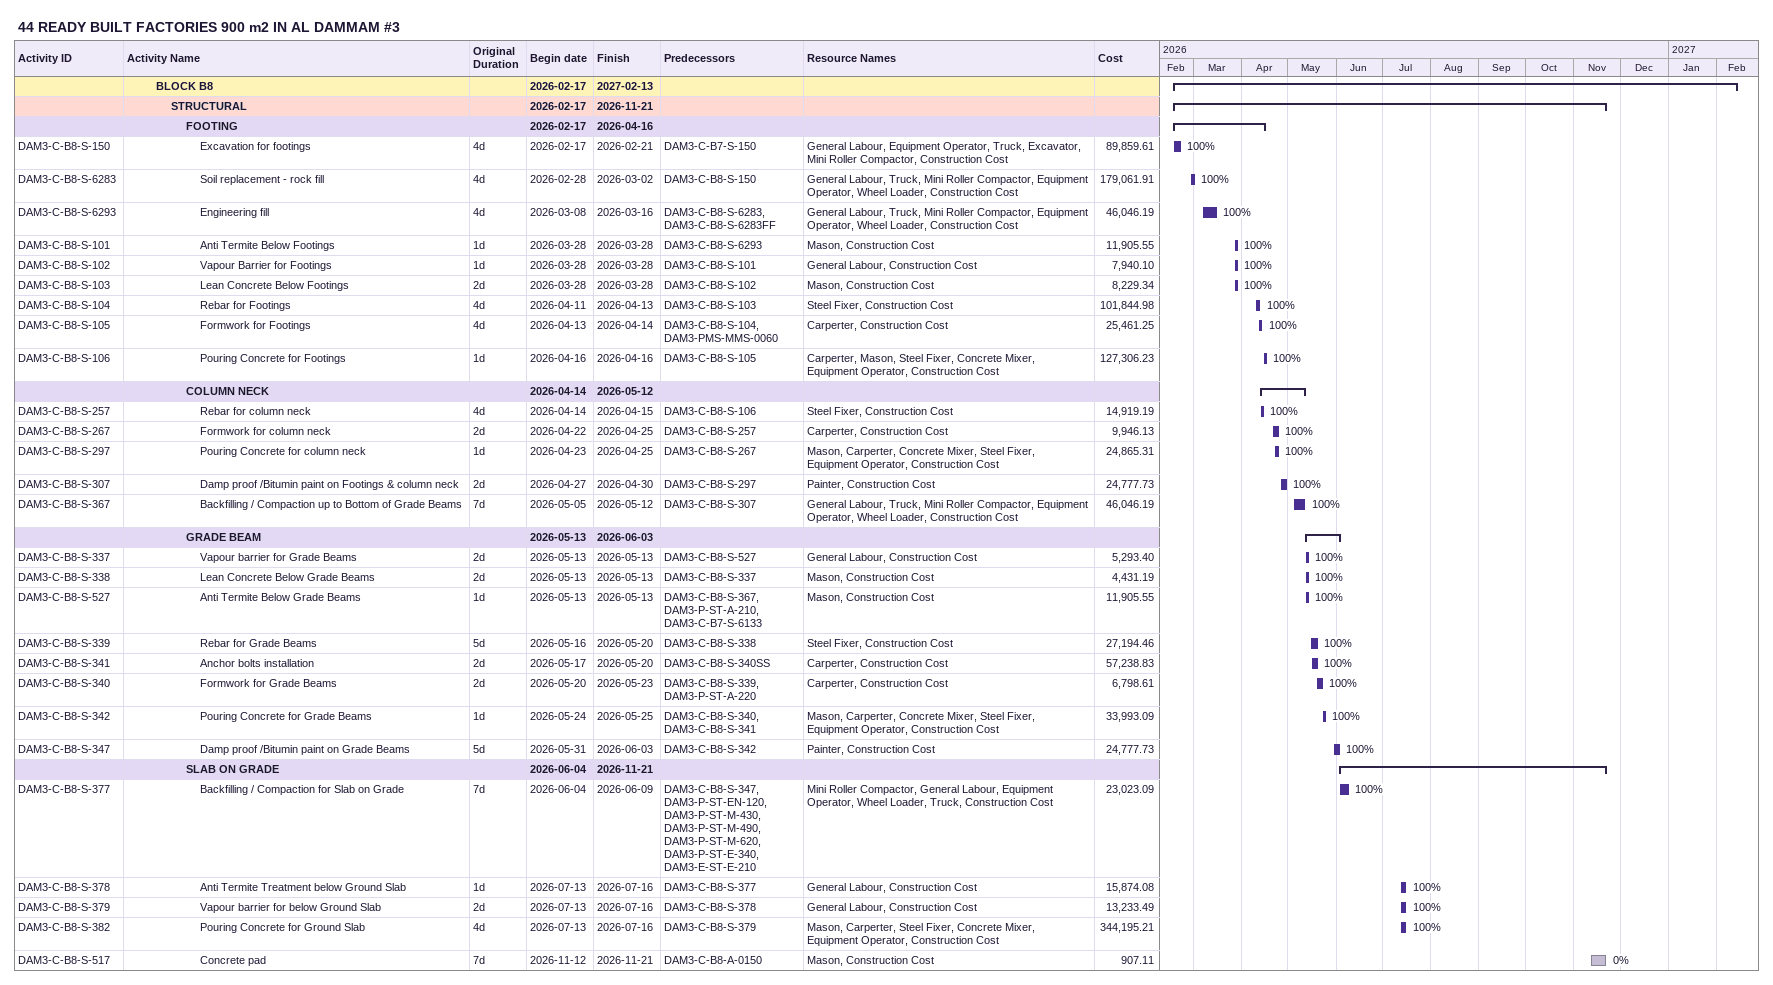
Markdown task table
44 READY BUILT FACTORIES 900 m2 IN AL DAMMAM #3

| ID | Level | Task | Original duration | Start | Finish | Predecessors | Resources | % complete | Cost |
|---|---|---|---|---|---|---|---|---|---|
|  | 3 | **BLOCK B8** |  | 2026-02-17 | 2027-02-13 |  |  |  |  |
|  | 4 | **STRUCTURAL** |  | 2026-02-17 | 2026-11-21 |  |  |  |  |
|  | 5 | **FOOTING** |  | 2026-02-17 | 2026-04-16 |  |  |  |  |
| DAM3-C-B8-S-150 | 6 | Excavation for footings | 4d | 2026-02-17 | 2026-02-21 | DAM3-C-B7-S-150 | General Labour, Equipment Operator, Truck, Excavator, Mini Roller Compactor, Construction Cost | 100 | 89859.61 |
| DAM3-C-B8-S-6283 | 6 | Soil replacement - rock fill | 4d | 2026-02-28 | 2026-03-02 | DAM3-C-B8-S-150 | General Labour, Truck, Mini Roller Compactor, Equipment Operator, Wheel Loader, Construction Cost | 100 | 179061.91 |
| DAM3-C-B8-S-6293 | 6 | Engineering fill | 4d | 2026-03-08 | 2026-03-16 | DAM3-C-B8-S-6283, DAM3-C-B8-S-6283FF | General Labour, Truck, Mini Roller Compactor, Equipment Operator, Wheel Loader, Construction Cost | 100 | 46046.19 |
| DAM3-C-B8-S-101 | 6 | Anti Termite Below Footings | 1d | 2026-03-28 | 2026-03-28 | DAM3-C-B8-S-6293 | Mason, Construction Cost | 100 | 11905.55 |
| DAM3-C-B8-S-102 | 6 | Vapour Barrier for Footings | 1d | 2026-03-28 | 2026-03-28 | DAM3-C-B8-S-101 | General Labour, Construction Cost | 100 | 7940.10 |
| DAM3-C-B8-S-103 | 6 | Lean Concrete Below Footings | 2d | 2026-03-28 | 2026-03-28 | DAM3-C-B8-S-102 | Mason, Construction Cost | 100 | 8229.34 |
| DAM3-C-B8-S-104 | 6 | Rebar for Footings | 4d | 2026-04-11 | 2026-04-13 | DAM3-C-B8-S-103 | Steel Fixer, Construction Cost | 100 | 101844.98 |
| DAM3-C-B8-S-105 | 6 | Formwork for Footings | 4d | 2026-04-13 | 2026-04-14 | DAM3-C-B8-S-104, DAM3-PMS-MMS-0060 | Carperter, Construction Cost | 100 | 25461.25 |
| DAM3-C-B8-S-106 | 6 | Pouring Concrete for Footings | 1d | 2026-04-16 | 2026-04-16 | DAM3-C-B8-S-105 | Carperter, Mason, Steel Fixer, Concrete Mixer, Equipment Operator, Construction Cost | 100 | 127306.23 |
|  | 5 | **COLUMN NECK** |  | 2026-04-14 | 2026-05-12 |  |  |  |  |
| DAM3-C-B8-S-257 | 6 | Rebar for column neck | 4d | 2026-04-14 | 2026-04-15 | DAM3-C-B8-S-106 | Steel Fixer, Construction Cost | 100 | 14919.19 |
| DAM3-C-B8-S-267 | 6 | Formwork for column neck | 2d | 2026-04-22 | 2026-04-25 | DAM3-C-B8-S-257 | Carperter, Construction Cost | 100 | 9946.13 |
| DAM3-C-B8-S-297 | 6 | Pouring Concrete for column neck | 1d | 2026-04-23 | 2026-04-25 | DAM3-C-B8-S-267 | Mason, Carperter, Concrete Mixer, Steel Fixer, Equipment Operator, Construction Cost | 100 | 24865.31 |
| DAM3-C-B8-S-307 | 6 | Damp proof /Bitumin paint on Footings & column neck | 2d | 2026-04-27 | 2026-04-30 | DAM3-C-B8-S-297 | Painter, Construction Cost | 100 | 24777.73 |
| DAM3-C-B8-S-367 | 6 | Backfilling / Compaction up to Bottom of Grade Beams | 7d | 2026-05-05 | 2026-05-12 | DAM3-C-B8-S-307 | General Labour, Truck, Mini Roller Compactor, Equipment Operator, Wheel Loader, Construction Cost | 100 | 46046.19 |
|  | 5 | **GRADE BEAM** |  | 2026-05-13 | 2026-06-03 |  |  |  |  |
| DAM3-C-B8-S-337 | 6 | Vapour barrier for Grade Beams | 2d | 2026-05-13 | 2026-05-13 | DAM3-C-B8-S-527 | General Labour, Construction Cost | 100 | 5293.40 |
| DAM3-C-B8-S-338 | 6 | Lean Concrete Below Grade Beams | 2d | 2026-05-13 | 2026-05-13 | DAM3-C-B8-S-337 | Mason, Construction Cost | 100 | 4431.19 |
| DAM3-C-B8-S-527 | 6 | Anti Termite Below Grade Beams | 1d | 2026-05-13 | 2026-05-13 | DAM3-C-B8-S-367, DAM3-P-ST-A-210, DAM3-C-B7-S-6133 | Mason, Construction Cost | 100 | 11905.55 |
| DAM3-C-B8-S-339 | 6 | Rebar for Grade Beams | 5d | 2026-05-16 | 2026-05-20 | DAM3-C-B8-S-338 | Steel Fixer, Construction Cost | 100 | 27194.46 |
| DAM3-C-B8-S-341 | 6 | Anchor bolts installation | 2d | 2026-05-17 | 2026-05-20 | DAM3-C-B8-S-340SS | Carperter, Construction Cost | 100 | 57238.83 |
| DAM3-C-B8-S-340 | 6 | Formwork for Grade Beams | 2d | 2026-05-20 | 2026-05-23 | DAM3-C-B8-S-339, DAM3-P-ST-A-220 | Carperter, Construction Cost | 100 | 6798.61 |
| DAM3-C-B8-S-342 | 6 | Pouring Concrete for Grade Beams | 1d | 2026-05-24 | 2026-05-25 | DAM3-C-B8-S-340, DAM3-C-B8-S-341 | Mason, Carperter, Concrete Mixer, Steel Fixer, Equipment Operator, Construction Cost | 100 | 33993.09 |
| DAM3-C-B8-S-347 | 6 | Damp proof /Bitumin paint on Grade Beams | 5d | 2026-05-31 | 2026-06-03 | DAM3-C-B8-S-342 | Painter, Construction Cost | 100 | 24777.73 |
|  | 5 | **SLAB ON GRADE** |  | 2026-06-04 | 2026-11-21 |  |  |  |  |
| DAM3-C-B8-S-377 | 6 | Backfilling / Compaction for Slab on Grade | 7d | 2026-06-04 | 2026-06-09 | DAM3-C-B8-S-347, DAM3-P-ST-EN-120, DAM3-P-ST-M-430, DAM3-P-ST-M-490, DAM3-P-ST-M-620, DAM3-P-ST-E-340, DAM3-E-ST-E-210 | Mini Roller Compactor, General Labour, Equipment Operator, Wheel Loader, Truck, Construction Cost | 100 | 23023.09 |
| DAM3-C-B8-S-378 | 6 | Anti Termite Treatment below Ground Slab | 1d | 2026-07-13 | 2026-07-16 | DAM3-C-B8-S-377 | General Labour, Construction Cost | 100 | 15874.08 |
| DAM3-C-B8-S-379 | 6 | Vapour barrier for below Ground Slab | 2d | 2026-07-13 | 2026-07-16 | DAM3-C-B8-S-378 | General Labour, Construction Cost | 100 | 13233.49 |
| DAM3-C-B8-S-382 | 6 | Pouring Concrete for Ground Slab | 4d | 2026-07-13 | 2026-07-16 | DAM3-C-B8-S-379 | Mason, Carperter, Steel Fixer, Concrete Mixer, Equipment Operator, Construction Cost | 100 | 344195.21 |
| DAM3-C-B8-S-517 | 6 | Concrete pad | 7d | 2026-11-12 | 2026-11-21 | DAM3-C-B8-A-0150 | Mason, Construction Cost | 0 | 907.11 |
